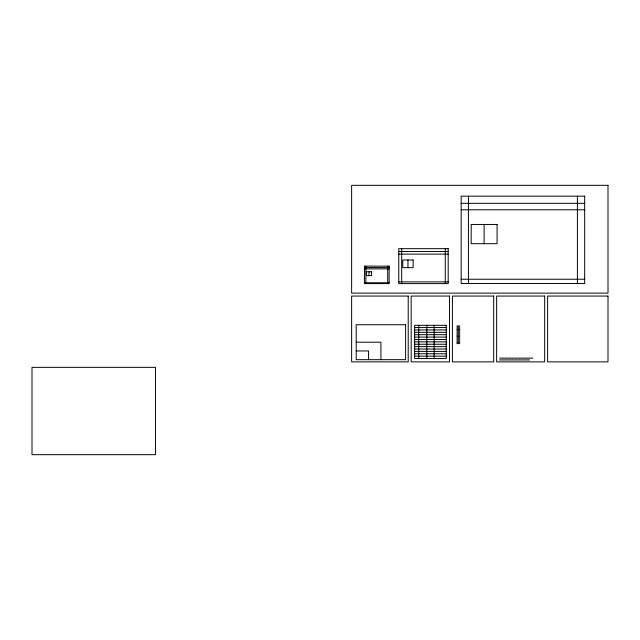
<?xml version="1.0" encoding="UTF-8"?>
<svg xmlns="http://www.w3.org/2000/svg" width="640" height="640" viewBox="0 0 640 640"><rect width="100%" height="100%" fill="white"/><g stroke="black" fill="none" stroke-linecap="round" stroke-linejoin="round"><path stroke-width="0.96" d="M461.16 203.32L584.68 203.32M461.16 209.792L584.68 209.792M398.776 251.528L448.184 251.528M398.776 254.12L448.184 254.12M364.424 267.568L389.136 267.568M364.424 268.864L389.136 268.864M461.192 279.232L584.752 279.232M398.784 281.888L448.208 281.888M364.432 282.752L389.144 282.752M456.856 325.96L459.792 325.96M456.856 327.136L459.792 327.136M414.624 327.552L446.296 327.552M456.856 328.312L459.792 328.312M456.856 329.488L459.792 329.488M414.624 329.936L446.296 329.936M456.856 330.664L459.792 330.664M456.856 331.84L459.792 331.84M414.624 332.328L446.296 332.328M456.856 333.016L459.792 333.016M456.856 334.192L459.792 334.192M414.624 334.712L446.296 334.712M456.856 335.368L459.792 335.368M456.856 336.544L459.792 336.544M414.624 337.096L446.296 337.096M456.856 337.72L459.792 337.72M456.856 338.896L459.792 338.896M414.624 339.48L446.296 339.48M456.856 340.072L459.792 340.072M456.856 341.256L459.792 341.256M414.624 341.864L446.296 341.864M356.208 342.208L380.912 342.208L380.912 359.672M456.856 342.432L459.792 342.432M456.856 343.608L459.792 343.608M414.624 344.248L446.296 344.248M414.624 346.632L446.296 346.632M414.624 349.016L446.296 349.016M356.208 350.944L368.56 350.944L368.56 359.672M414.624 351.4L446.296 351.4M414.624 353.784L446.296 353.784M414.624 356.176L446.296 356.176M499.616 358.128L502.448 358.128M503 358.128L505.832 358.128M506.384 358.128L509.216 358.128M509.768 358.128L512.6 358.128M513.16 358.128L515.992 358.128M516.544 358.128L519.376 358.128M519.928 358.128L522.76 358.128M523.312 358.128L526.144 358.128M526.696 358.128L529.528 358.128M530.088 358.128L532.92 358.128M499.616 359.92L502.448 359.92M503 359.92L505.832 359.92M506.384 359.92L509.216 359.92M509.768 359.92L512.6 359.92M513.16 359.92L515.992 359.92M516.544 359.92L519.376 359.92M519.928 359.92L522.76 359.92M523.312 359.92L526.144 359.92M526.696 359.92L529.528 359.92M577.408 196.176L577.408 283.52M484.12 224.456L484.12 243.688M468.432 196.176L468.432 283.52M445.272 248.672L445.272 283.608M434.152 325.304L434.152 358.56M426.816 325.304L426.816 358.56M418.744 325.304L418.744 358.56M407.96 259.984L407.96 267.672M401.68 248.672L401.68 283.608M387.68 266.136L387.68 283.608M369.024 271.792L369.024 275.64M365.88 266.136L365.88 283.608M608 185.32L351.632 185.32L351.632 293.12L608 293.12L608 185.32M584.68 196.176L461.16 196.176L461.16 283.52L584.68 283.52L584.672 196.176M497.072 224.456L471.176 224.456L471.176 243.688L497.072 243.688L497.072 224.456M448.184 248.672L398.776 248.672L398.776 283.608L448.184 283.608L448.184 248.672M413.136 259.984L402.784 259.984L402.784 267.672L413.136 267.672L413.136 259.984M389.136 266.136L364.424 266.136L364.424 283.608L389.136 283.608L389.136 266.136M371.608 271.792L366.432 271.792L366.432 275.64L371.608 275.64L371.608 271.792M408.216 296.064L351.632 296.064L351.632 361.872L408.216 361.872L408.216 296.064M449.464 296.064L411.16 296.064L411.16 361.872L449.464 361.872L449.464 296.064M493.696 296.064L452.4 296.064L452.4 361.872L493.696 361.872L493.696 296.064M544.68 296.064L496.64 296.064L496.64 361.872L544.68 361.872L544.68 296.064M608 296.064L547.624 296.064L547.624 361.872L608 361.872L608 296.064M405.608 324.736L356.208 324.736L356.208 359.672L405.608 359.672L405.608 324.736M446.296 325.304L414.624 325.304L414.624 358.56L446.296 358.56L446.296 325.304M155.512 367.344L32 367.344L32 454.68L155.512 454.68L155.512 367.344"/></g></svg>
